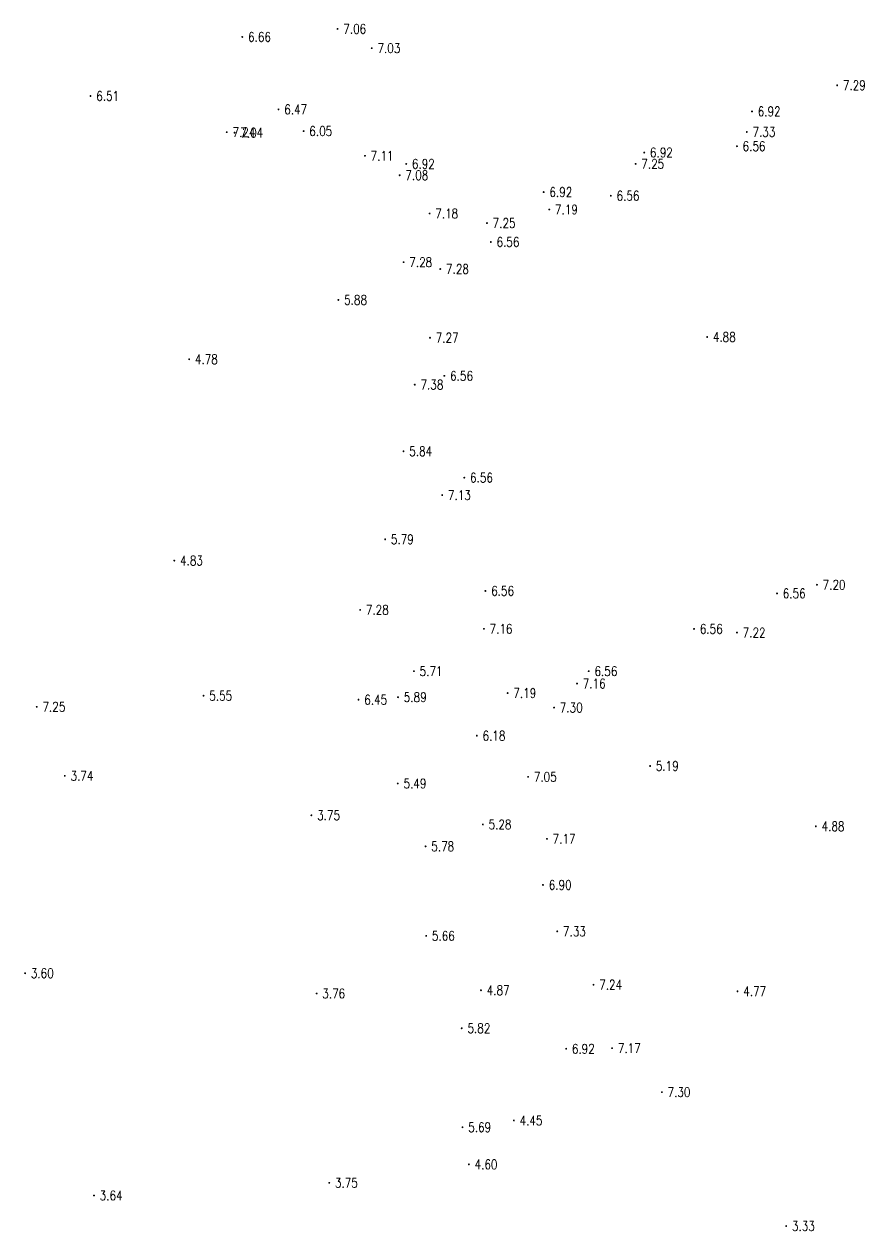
# Model space of a CAD drawing. Extents: x 476861 to 479475, y 2367369 to 2370541.
# Drawn here: x 478435.7 to 478523.1, y 2367578.8 to 2367705.3 of the extents above; entities that cross this region are included whole.
import ezdxf
from ezdxf.enums import TextEntityAlignment as Align

# ---------------------------------------------------------------- set-up
doc = ezdxf.new("R2010")
doc.units = 0
doc.header["$LTSCALE"] = 0.5
doc.layers.get('0').update_dxf_attribs({"linetype": 'CONTINUOUS'})
doc.layers.add('GCD', color=1, linetype='CONTINUOUS')
doc.styles.add('HZ', font='rs.shx', dxfattribs={"width": 0.8, "bigfont": 'hztxt.shx'})

# ---------------------------------------------------------------- blocks, each defined once
blk = doc.blocks.new('GC200')
at = {"linetype": 'Continuous', "const_width": 0.2, "flags": 128}
blk.add_lwpolyline([(-0.1, 0, 1), (0.1, 0, 1)], format="xyb", close=True, dxfattribs=at)

msp = doc.modelspace()

# ---------------------------------------------------------------- block references
at = {"layer": 'GCD', "linetype": 'Continuous'}
ref = msp.add_blockref('GC200', (478468.512, 2367704.787, 7.06), dxfattribs=dict(at, xscale=0.5, yscale=0.5, zscale=0.5))
ref.add_attrib('height', '7.06', dxfattribs={"linetype": 'Continuous', "height": 1, "style": 'HZ', "width": 0.8}).set_placement((478469.112, 2367704.787, 7.06), align=Align.MIDDLE_LEFT)
ref = msp.add_blockref('GC200', (478458.531, 2367703.941, 6.655), dxfattribs=dict(at, xscale=0.5, yscale=0.5, zscale=0.5))
ref.add_attrib('height', '6.66', dxfattribs={"linetype": 'Continuous', "height": 1, "style": 'HZ', "width": 0.8}).set_placement((478459.131, 2367703.941, 6.655), align=Align.MIDDLE_LEFT)
ref = msp.add_blockref('GC200', (478472.096, 2367702.769, 7.03), dxfattribs=dict(at, xscale=0.5, yscale=0.5, zscale=0.5))
ref.add_attrib('height', '7.03', dxfattribs={"linetype": 'Continuous', "height": 1, "style": 'HZ', "width": 0.8}).set_placement((478472.696, 2367702.769, 7.03), align=Align.MIDDLE_LEFT)
ref = msp.add_blockref('GC200', (478442.624, 2367697.752, 6.513), dxfattribs=dict(at, xscale=0.5, yscale=0.5, zscale=0.5))
ref.add_attrib('height', '6.51', dxfattribs={"linetype": 'Continuous', "height": 1, "style": 'HZ', "width": 0.8}).set_placement((478443.224, 2367697.752, 6.513), align=Align.MIDDLE_LEFT)
ref = msp.add_blockref('GC200', (478520.87, 2367698.876, 7.287), dxfattribs=dict(at, xscale=0.5, yscale=0.5, zscale=0.5))
ref.add_attrib('height', '7.29', dxfattribs={"linetype": 'Continuous', "height": 1, "style": 'HZ', "width": 0.8}).set_placement((478521.47, 2367698.876, 7.287), align=Align.MIDDLE_LEFT)
ref = msp.add_blockref('GC200', (478462.326, 2367696.347, 6.47), dxfattribs=dict(at, xscale=0.5, yscale=0.5, zscale=0.5))
ref.add_attrib('height', '6.47', dxfattribs={"linetype": 'Continuous', "height": 1, "style": 'HZ', "width": 0.8}).set_placement((478462.926, 2367696.347, 6.47), align=Align.MIDDLE_LEFT)
ref = msp.add_blockref('GC200', (478511.944, 2367696.141, 6.917), dxfattribs=dict(at, xscale=0.5, yscale=0.5, zscale=0.5))
ref.add_attrib('height', '6.92', dxfattribs={"linetype": 'Continuous', "height": 1, "style": 'HZ', "width": 0.8}).set_placement((478512.544, 2367696.141, 6.917), align=Align.MIDDLE_LEFT)
ref = msp.add_blockref('GC200', (478456.902, 2367693.958, 7.24), dxfattribs=dict(at, xscale=0.5, yscale=0.5, zscale=0.5))
ref.add_attrib('height', '7.24', dxfattribs={"linetype": 'Continuous', "height": 1, "style": 'HZ', "width": 0.8}).set_placement((478457.502, 2367693.958, 7.24), align=Align.MIDDLE_LEFT)
ref = msp.add_blockref('GC200', (478464.952, 2367694.075, 6.045), dxfattribs=dict(at, xscale=0.5, yscale=0.5, zscale=0.5))
ref.add_attrib('height', '6.05', dxfattribs={"linetype": 'Continuous', "height": 1, "style": 'HZ', "width": 0.8}).set_placement((478465.552, 2367694.075, 6.045), align=Align.MIDDLE_LEFT)
ref = msp.add_blockref('GC200', (478511.398, 2367693.986, 7.327), dxfattribs=dict(at, xscale=0.5, yscale=0.5, zscale=0.5))
ref.add_attrib('height', '7.33', dxfattribs={"linetype": 'Continuous', "height": 1, "style": 'HZ', "width": 0.8}).set_placement((478511.998, 2367693.986, 7.327), align=Align.MIDDLE_LEFT)
ref = msp.add_blockref('GC200', (478457.719, 2367693.908, 7.039), dxfattribs=dict(at, xscale=0.5, yscale=0.5, zscale=0.5))
ref.add_attrib('height', '7.04', dxfattribs={"linetype": 'Continuous', "height": 1, "style": 'HZ', "width": 0.8}).set_placement((478458.319, 2367693.908, 7.039), align=Align.MIDDLE_LEFT)
ref = msp.add_blockref('GC200', (478471.38, 2367691.486, 7.11), dxfattribs=dict(at, xscale=0.5, yscale=0.5, zscale=0.5))
ref.add_attrib('height', '7.11', dxfattribs={"linetype": 'Continuous', "height": 1, "style": 'HZ', "width": 0.8}).set_placement((478471.98, 2367691.486, 7.11), align=Align.MIDDLE_LEFT)
ref = msp.add_blockref('GC200', (478500.651, 2367691.825, 6.917), dxfattribs=dict(at, xscale=0.5, yscale=0.5, zscale=0.5))
ref.add_attrib('height', '6.92', dxfattribs={"linetype": 'Continuous', "height": 1, "style": 'HZ', "width": 0.8}).set_placement((478501.251, 2367691.825, 6.917), align=Align.MIDDLE_LEFT)
ref = msp.add_blockref('GC200', (478510.365, 2367692.488, 6.556), dxfattribs=dict(at, xscale=0.5, yscale=0.5, zscale=0.5))
ref.add_attrib('height', '6.56', dxfattribs={"linetype": 'Continuous', "height": 1, "style": 'HZ', "width": 0.8}).set_placement((478510.965, 2367692.488, 6.556), align=Align.MIDDLE_LEFT)
ref = msp.add_blockref('GC200', (478475.707, 2367690.634, 6.917), dxfattribs=dict(at, xscale=0.5, yscale=0.5, zscale=0.5))
ref.add_attrib('height', '6.92', dxfattribs={"linetype": 'Continuous', "height": 1, "style": 'HZ', "width": 0.8}).set_placement((478476.307, 2367690.634, 6.917), align=Align.MIDDLE_LEFT)
ref = msp.add_blockref('GC200', (478499.745, 2367690.637, 7.245), dxfattribs=dict(at, xscale=0.5, yscale=0.5, zscale=0.5))
ref.add_attrib('height', '7.25', dxfattribs={"linetype": 'Continuous', "height": 1, "style": 'HZ', "width": 0.8}).set_placement((478500.345, 2367690.637, 7.245), align=Align.MIDDLE_LEFT)
ref = msp.add_blockref('GC200', (478475.018, 2367689.448, 7.08), dxfattribs=dict(at, xscale=0.5, yscale=0.5, zscale=0.5))
ref.add_attrib('height', '7.08', dxfattribs={"linetype": 'Continuous', "height": 1, "style": 'HZ', "width": 0.8}).set_placement((478475.618, 2367689.448, 7.08), align=Align.MIDDLE_LEFT)
ref = msp.add_blockref('GC200', (478490.112, 2367687.686, 6.917), dxfattribs=dict(at, xscale=0.5, yscale=0.5, zscale=0.5))
ref.add_attrib('height', '6.92', dxfattribs={"linetype": 'Continuous', "height": 1, "style": 'HZ', "width": 0.8}).set_placement((478490.712, 2367687.686, 6.917), align=Align.MIDDLE_LEFT)
ref = msp.add_blockref('GC200', (478497.153, 2367687.299, 6.556), dxfattribs=dict(at, xscale=0.5, yscale=0.5, zscale=0.5))
ref.add_attrib('height', '6.56', dxfattribs={"linetype": 'Continuous', "height": 1, "style": 'HZ', "width": 0.8}).set_placement((478497.753, 2367687.299, 6.556), align=Align.MIDDLE_LEFT)
ref = msp.add_blockref('GC200', (478478.154, 2367685.439, 7.184), dxfattribs=dict(at, xscale=0.5, yscale=0.5, zscale=0.5))
ref.add_attrib('height', '7.18', dxfattribs={"linetype": 'Continuous', "height": 1, "style": 'HZ', "width": 0.8}).set_placement((478478.754, 2367685.439, 7.184), align=Align.MIDDLE_LEFT)
ref = msp.add_blockref('GC200', (478490.7, 2367685.852, 7.189), dxfattribs=dict(at, xscale=0.5, yscale=0.5, zscale=0.5))
ref.add_attrib('height', '7.19', dxfattribs={"linetype": 'Continuous', "height": 1, "style": 'HZ', "width": 0.8}).set_placement((478491.3, 2367685.852, 7.189), align=Align.MIDDLE_LEFT)
ref = msp.add_blockref('GC200', (478484.167, 2367684.434, 7.245), dxfattribs=dict(at, xscale=0.5, yscale=0.5, zscale=0.5))
ref.add_attrib('height', '7.25', dxfattribs={"linetype": 'Continuous', "height": 1, "style": 'HZ', "width": 0.8}).set_placement((478484.767, 2367684.434, 7.245), align=Align.MIDDLE_LEFT)
ref = msp.add_blockref('GC200', (478484.571, 2367682.449, 6.556), dxfattribs=dict(at, xscale=0.5, yscale=0.5, zscale=0.5))
ref.add_attrib('height', '6.56', dxfattribs={"linetype": 'Continuous', "height": 1, "style": 'HZ', "width": 0.8}).set_placement((478485.171, 2367682.449, 6.556), align=Align.MIDDLE_LEFT)
ref = msp.add_blockref('GC200', (478475.432, 2367680.332, 7.28), dxfattribs=dict(at, xscale=0.5, yscale=0.5, zscale=0.5))
ref.add_attrib('height', '7.28', dxfattribs={"linetype": 'Continuous', "height": 1, "style": 'HZ', "width": 0.8}).set_placement((478476.032, 2367680.332, 7.28), align=Align.MIDDLE_LEFT)
ref = msp.add_blockref('GC200', (478479.278, 2367679.619, 7.276), dxfattribs=dict(at, xscale=0.5, yscale=0.5, zscale=0.5))
ref.add_attrib('height', '7.28', dxfattribs={"linetype": 'Continuous', "height": 1, "style": 'HZ', "width": 0.8}).set_placement((478479.878, 2367679.619, 7.276), align=Align.MIDDLE_LEFT)
ref = msp.add_blockref('GC200', (478468.597, 2367676.375, 5.88), dxfattribs=dict(at, xscale=0.5, yscale=0.5, zscale=0.5))
ref.add_attrib('height', '5.88', dxfattribs={"linetype": 'Continuous', "height": 1, "style": 'HZ', "width": 0.8}).set_placement((478469.197, 2367676.375, 5.88), align=Align.MIDDLE_LEFT)
ref = msp.add_blockref('GC200', (478507.241, 2367672.491, 4.88), dxfattribs=dict(at, xscale=0.5, yscale=0.5, zscale=0.5))
ref.add_attrib('height', '4.88', dxfattribs={"linetype": 'Continuous', "height": 1, "style": 'HZ', "width": 0.8}).set_placement((478507.841, 2367672.491, 4.88), align=Align.MIDDLE_LEFT)
ref = msp.add_blockref('GC200', (478478.199, 2367672.414, 7.265), dxfattribs=dict(at, xscale=0.5, yscale=0.5, zscale=0.5))
ref.add_attrib('height', '7.27', dxfattribs={"linetype": 'Continuous', "height": 1, "style": 'HZ', "width": 0.8}).set_placement((478478.799, 2367672.414, 7.265), align=Align.MIDDLE_LEFT)
ref = msp.add_blockref('GC200', (478452.964, 2367670.16, 4.78), dxfattribs=dict(at, xscale=0.5, yscale=0.5, zscale=0.5))
ref.add_attrib('height', '4.78', dxfattribs={"linetype": 'Continuous', "height": 1, "style": 'HZ', "width": 0.8}).set_placement((478453.564, 2367670.16, 4.78), align=Align.MIDDLE_LEFT)
ref = msp.add_blockref('GC200', (478476.602, 2367667.493, 7.378), dxfattribs=dict(at, xscale=0.5, yscale=0.5, zscale=0.5))
ref.add_attrib('height', '7.38', dxfattribs={"linetype": 'Continuous', "height": 1, "style": 'HZ', "width": 0.8}).set_placement((478477.202, 2367667.493, 7.378), align=Align.MIDDLE_LEFT)
ref = msp.add_blockref('GC200', (478479.704, 2367668.415, 6.556), dxfattribs=dict(at, xscale=0.5, yscale=0.5, zscale=0.5))
ref.add_attrib('height', '6.56', dxfattribs={"linetype": 'Continuous', "height": 1, "style": 'HZ', "width": 0.8}).set_placement((478480.304, 2367668.415, 6.556), align=Align.MIDDLE_LEFT)
ref = msp.add_blockref('GC200', (478475.427, 2367660.514, 5.84), dxfattribs=dict(at, xscale=0.5, yscale=0.5, zscale=0.5))
ref.add_attrib('height', '5.84', dxfattribs={"linetype": 'Continuous', "height": 1, "style": 'HZ', "width": 0.8}).set_placement((478476.027, 2367660.514, 5.84), align=Align.MIDDLE_LEFT)
ref = msp.add_blockref('GC200', (478481.795, 2367657.746, 6.556), dxfattribs=dict(at, xscale=0.5, yscale=0.5, zscale=0.5))
ref.add_attrib('height', '6.56', dxfattribs={"linetype": 'Continuous', "height": 1, "style": 'HZ', "width": 0.8}).set_placement((478482.395, 2367657.746, 6.556), align=Align.MIDDLE_LEFT)
ref = msp.add_blockref('GC200', (478479.479, 2367655.917, 7.13), dxfattribs=dict(at, xscale=0.5, yscale=0.5, zscale=0.5))
ref.add_attrib('height', '7.13', dxfattribs={"linetype": 'Continuous', "height": 1, "style": 'HZ', "width": 0.8}).set_placement((478480.079, 2367655.917, 7.13), align=Align.MIDDLE_LEFT)
ref = msp.add_blockref('GC200', (478473.505, 2367651.281, 5.79), dxfattribs=dict(at, xscale=0.5, yscale=0.5, zscale=0.5))
ref.add_attrib('height', '5.79', dxfattribs={"linetype": 'Continuous', "height": 1, "style": 'HZ', "width": 0.8}).set_placement((478474.105, 2367651.281, 5.79), align=Align.MIDDLE_LEFT)
ref = msp.add_blockref('GC200', (478451.402, 2367649.049, 4.83), dxfattribs=dict(at, xscale=0.5, yscale=0.5, zscale=0.5))
ref.add_attrib('height', '4.83', dxfattribs={"linetype": 'Continuous', "height": 1, "style": 'HZ', "width": 0.8}).set_placement((478452.002, 2367649.049, 4.83), align=Align.MIDDLE_LEFT)
ref = msp.add_blockref('GC200', (478518.75, 2367646.518, 7.198), dxfattribs=dict(at, xscale=0.5, yscale=0.5, zscale=0.5))
ref.add_attrib('height', '7.20', dxfattribs={"linetype": 'Continuous', "height": 1, "style": 'HZ', "width": 0.8}).set_placement((478519.35, 2367646.518, 7.198), align=Align.MIDDLE_LEFT)
ref = msp.add_blockref('GC200', (478484.007, 2367645.875, 6.556), dxfattribs=dict(at, xscale=0.5, yscale=0.5, zscale=0.5))
ref.add_attrib('height', '6.56', dxfattribs={"linetype": 'Continuous', "height": 1, "style": 'HZ', "width": 0.8}).set_placement((478484.607, 2367645.875, 6.556), align=Align.MIDDLE_LEFT)
ref = msp.add_blockref('GC200', (478514.565, 2367645.618, 6.556), dxfattribs=dict(at, xscale=0.5, yscale=0.5, zscale=0.5))
ref.add_attrib('height', '6.56', dxfattribs={"linetype": 'Continuous', "height": 1, "style": 'HZ', "width": 0.8}).set_placement((478515.165, 2367645.618, 6.556), align=Align.MIDDLE_LEFT)
ref = msp.add_blockref('GC200', (478470.879, 2367643.888, 7.276), dxfattribs=dict(at, xscale=0.5, yscale=0.5, zscale=0.5))
ref.add_attrib('height', '7.28', dxfattribs={"linetype": 'Continuous', "height": 1, "style": 'HZ', "width": 0.8}).set_placement((478471.479, 2367643.888, 7.276), align=Align.MIDDLE_LEFT)
ref = msp.add_blockref('GC200', (478483.847, 2367641.902, 7.158), dxfattribs=dict(at, xscale=0.5, yscale=0.5, zscale=0.5))
ref.add_attrib('height', '7.16', dxfattribs={"linetype": 'Continuous', "height": 1, "style": 'HZ', "width": 0.8}).set_placement((478484.447, 2367641.902, 7.158), align=Align.MIDDLE_LEFT)
ref = msp.add_blockref('GC200', (478505.871, 2367641.89, 6.556), dxfattribs=dict(at, xscale=0.5, yscale=0.5, zscale=0.5))
ref.add_attrib('height', '6.56', dxfattribs={"linetype": 'Continuous', "height": 1, "style": 'HZ', "width": 0.8}).set_placement((478506.471, 2367641.89, 6.556), align=Align.MIDDLE_LEFT)
ref = msp.add_blockref('GC200', (478510.37, 2367641.507, 7.22), dxfattribs=dict(at, xscale=0.5, yscale=0.5, zscale=0.5))
ref.add_attrib('height', '7.22', dxfattribs={"linetype": 'Continuous', "height": 1, "style": 'HZ', "width": 0.8}).set_placement((478510.97, 2367641.507, 7.22), align=Align.MIDDLE_LEFT)
ref = msp.add_blockref('GC200', (478476.513, 2367637.459, 5.705), dxfattribs=dict(at, xscale=0.5, yscale=0.5, zscale=0.5))
ref.add_attrib('height', '5.71', dxfattribs={"linetype": 'Continuous', "height": 1, "style": 'HZ', "width": 0.8}).set_placement((478477.113, 2367637.459, 5.705), align=Align.MIDDLE_LEFT)
ref = msp.add_blockref('GC200', (478494.832, 2367637.458, 6.556), dxfattribs=dict(at, xscale=0.5, yscale=0.5, zscale=0.5))
ref.add_attrib('height', '6.56', dxfattribs={"linetype": 'Continuous', "height": 1, "style": 'HZ', "width": 0.8}).set_placement((478495.432, 2367637.458, 6.556), align=Align.MIDDLE_LEFT)
ref = msp.add_blockref('GC200', (478493.606, 2367636.158, 7.155), dxfattribs=dict(at, xscale=0.5, yscale=0.5, zscale=0.5))
ref.add_attrib('height', '7.16', dxfattribs={"linetype": 'Continuous', "height": 1, "style": 'HZ', "width": 0.8}).set_placement((478494.206, 2367636.158, 7.155), align=Align.MIDDLE_LEFT)
ref = msp.add_blockref('GC200', (478454.468, 2367634.887, 5.55), dxfattribs=dict(at, xscale=0.5, yscale=0.5, zscale=0.5))
ref.add_attrib('height', '5.55', dxfattribs={"linetype": 'Continuous', "height": 1, "style": 'HZ', "width": 0.8}).set_placement((478455.068, 2367634.887, 5.55), align=Align.MIDDLE_LEFT)
ref = msp.add_blockref('GC200', (478474.848, 2367634.731, 5.89), dxfattribs=dict(at, xscale=0.5, yscale=0.5, zscale=0.5))
ref.add_attrib('height', '5.89', dxfattribs={"linetype": 'Continuous', "height": 1, "style": 'HZ', "width": 0.8}).set_placement((478475.448, 2367634.731, 5.89), align=Align.MIDDLE_LEFT)
ref = msp.add_blockref('GC200', (478486.336, 2367635.168, 7.189), dxfattribs=dict(at, xscale=0.5, yscale=0.5, zscale=0.5))
ref.add_attrib('height', '7.19', dxfattribs={"linetype": 'Continuous', "height": 1, "style": 'HZ', "width": 0.8}).set_placement((478486.936, 2367635.168, 7.189), align=Align.MIDDLE_LEFT)
ref = msp.add_blockref('GC200', (478436.987, 2367633.727, 7.249), dxfattribs=dict(at, xscale=0.5, yscale=0.5, zscale=0.5))
ref.add_attrib('height', '7.25', dxfattribs={"linetype": 'Continuous', "height": 1, "style": 'HZ', "width": 0.8}).set_placement((478437.587, 2367633.727, 7.249), align=Align.MIDDLE_LEFT)
ref = msp.add_blockref('GC200', (478470.71, 2367634.471, 6.454), dxfattribs=dict(at, xscale=0.5, yscale=0.5, zscale=0.5))
ref.add_attrib('height', '6.45', dxfattribs={"linetype": 'Continuous', "height": 1, "style": 'HZ', "width": 0.8}).set_placement((478471.31, 2367634.471, 6.454), align=Align.MIDDLE_LEFT)
ref = msp.add_blockref('GC200', (478491.198, 2367633.641, 7.296), dxfattribs=dict(at, xscale=0.5, yscale=0.5, zscale=0.5))
ref.add_attrib('height', '7.30', dxfattribs={"linetype": 'Continuous', "height": 1, "style": 'HZ', "width": 0.8}).set_placement((478491.798, 2367633.641, 7.296), align=Align.MIDDLE_LEFT)
ref = msp.add_blockref('GC200', (478483.106, 2367630.696, 6.18), dxfattribs=dict(at, xscale=0.5, yscale=0.5, zscale=0.5))
ref.add_attrib('height', '6.18', dxfattribs={"linetype": 'Continuous', "height": 1, "style": 'HZ', "width": 0.8}).set_placement((478483.706, 2367630.696, 6.18), align=Align.MIDDLE_LEFT)
ref = msp.add_blockref('GC200', (478501.263, 2367627.521, 5.19), dxfattribs=dict(at, xscale=0.5, yscale=0.5, zscale=0.5))
ref.add_attrib('height', '5.19', dxfattribs={"linetype": 'Continuous', "height": 1, "style": 'HZ', "width": 0.8}).set_placement((478501.863, 2367627.521, 5.19), align=Align.MIDDLE_LEFT)
ref = msp.add_blockref('GC200', (478439.926, 2367626.493, 3.74), dxfattribs=dict(at, xscale=0.5, yscale=0.5, zscale=0.5))
ref.add_attrib('height', '3.74', dxfattribs={"linetype": 'Continuous', "height": 1, "style": 'HZ', "width": 0.8}).set_placement((478440.526, 2367626.493, 3.74), align=Align.MIDDLE_LEFT)
ref = msp.add_blockref('GC200', (478474.823, 2367625.688, 5.49), dxfattribs=dict(at, xscale=0.5, yscale=0.5, zscale=0.5))
ref.add_attrib('height', '5.49', dxfattribs={"linetype": 'Continuous', "height": 1, "style": 'HZ', "width": 0.8}).set_placement((478475.423, 2367625.688, 5.49), align=Align.MIDDLE_LEFT)
ref = msp.add_blockref('GC200', (478488.483, 2367626.388, 7.051), dxfattribs=dict(at, xscale=0.5, yscale=0.5, zscale=0.5))
ref.add_attrib('height', '7.05', dxfattribs={"linetype": 'Continuous', "height": 1, "style": 'HZ', "width": 0.8}).set_placement((478489.083, 2367626.388, 7.051), align=Align.MIDDLE_LEFT)
ref = msp.add_blockref('GC200', (478465.768, 2367622.355, 3.75), dxfattribs=dict(at, xscale=0.5, yscale=0.5, zscale=0.5))
ref.add_attrib('height', '3.75', dxfattribs={"linetype": 'Continuous', "height": 1, "style": 'HZ', "width": 0.8}).set_placement((478466.368, 2367622.355, 3.75), align=Align.MIDDLE_LEFT)
ref = msp.add_blockref('GC200', (478483.739, 2367621.393, 5.28), dxfattribs=dict(at, xscale=0.5, yscale=0.5, zscale=0.5))
ref.add_attrib('height', '5.28', dxfattribs={"linetype": 'Continuous', "height": 1, "style": 'HZ', "width": 0.8}).set_placement((478484.339, 2367621.393, 5.28), align=Align.MIDDLE_LEFT)
ref = msp.add_blockref('GC200', (478518.639, 2367621.199, 4.88), dxfattribs=dict(at, xscale=0.5, yscale=0.5, zscale=0.5))
ref.add_attrib('height', '4.88', dxfattribs={"linetype": 'Continuous', "height": 1, "style": 'HZ', "width": 0.8}).set_placement((478519.239, 2367621.199, 4.88), align=Align.MIDDLE_LEFT)
ref = msp.add_blockref('GC200', (478490.455, 2367619.882, 7.17), dxfattribs=dict(at, xscale=0.5, yscale=0.5, zscale=0.5))
ref.add_attrib('height', '7.17', dxfattribs={"linetype": 'Continuous', "height": 1, "style": 'HZ', "width": 0.8}).set_placement((478491.055, 2367619.882, 7.17), align=Align.MIDDLE_LEFT)
ref = msp.add_blockref('GC200', (478477.739, 2367619.099, 5.78), dxfattribs=dict(at, xscale=0.5, yscale=0.5, zscale=0.5))
ref.add_attrib('height', '5.78', dxfattribs={"linetype": 'Continuous', "height": 1, "style": 'HZ', "width": 0.8}).set_placement((478478.339, 2367619.099, 5.78), align=Align.MIDDLE_LEFT)
ref = msp.add_blockref('GC200', (478490.041, 2367615.051, 6.898), dxfattribs=dict(at, xscale=0.5, yscale=0.5, zscale=0.5))
ref.add_attrib('height', '6.90', dxfattribs={"linetype": 'Continuous', "height": 1, "style": 'HZ', "width": 0.8}).set_placement((478490.641, 2367615.051, 6.898), align=Align.MIDDLE_LEFT)
ref = msp.add_blockref('GC200', (478477.799, 2367609.717, 5.66), dxfattribs=dict(at, xscale=0.5, yscale=0.5, zscale=0.5))
ref.add_attrib('height', '5.66', dxfattribs={"linetype": 'Continuous', "height": 1, "style": 'HZ', "width": 0.8}).set_placement((478478.399, 2367609.717, 5.66), align=Align.MIDDLE_LEFT)
ref = msp.add_blockref('GC200', (478491.533, 2367610.185, 7.326), dxfattribs=dict(at, xscale=0.5, yscale=0.5, zscale=0.5))
ref.add_attrib('height', '7.33', dxfattribs={"linetype": 'Continuous', "height": 1, "style": 'HZ', "width": 0.8}).set_placement((478492.133, 2367610.185, 7.326), align=Align.MIDDLE_LEFT)
ref = msp.add_blockref('GC200', (478435.766, 2367605.798, 3.6), dxfattribs=dict(at, xscale=0.5, yscale=0.5, zscale=0.5))
ref.add_attrib('height', '3.60', dxfattribs={"linetype": 'Continuous', "height": 1, "style": 'HZ', "width": 0.8}).set_placement((478436.366, 2367605.798, 3.6), align=Align.MIDDLE_LEFT)
ref = msp.add_blockref('GC200', (478495.333, 2367604.591, 7.24), dxfattribs=dict(at, xscale=0.5, yscale=0.5, zscale=0.5))
ref.add_attrib('height', '7.24', dxfattribs={"linetype": 'Continuous', "height": 1, "style": 'HZ', "width": 0.8}).set_placement((478495.933, 2367604.591, 7.24), align=Align.MIDDLE_LEFT)
ref = msp.add_blockref('GC200', (478466.316, 2367603.672, 3.76), dxfattribs=dict(at, xscale=0.5, yscale=0.5, zscale=0.5))
ref.add_attrib('height', '3.76', dxfattribs={"linetype": 'Continuous', "height": 1, "style": 'HZ', "width": 0.8}).set_placement((478466.916, 2367603.672, 3.76), align=Align.MIDDLE_LEFT)
ref = msp.add_blockref('GC200', (478483.541, 2367604.014, 4.87), dxfattribs=dict(at, xscale=0.5, yscale=0.5, zscale=0.5))
ref.add_attrib('height', '4.87', dxfattribs={"linetype": 'Continuous', "height": 1, "style": 'HZ', "width": 0.8}).set_placement((478484.141, 2367604.014, 4.87), align=Align.MIDDLE_LEFT)
ref = msp.add_blockref('GC200', (478510.43, 2367603.901, 4.77), dxfattribs=dict(at, xscale=0.5, yscale=0.5, zscale=0.5))
ref.add_attrib('height', '4.77', dxfattribs={"linetype": 'Continuous', "height": 1, "style": 'HZ', "width": 0.8}).set_placement((478511.03, 2367603.901, 4.77), align=Align.MIDDLE_LEFT)
ref = msp.add_blockref('GC200', (478481.525, 2367600.031, 5.818), dxfattribs=dict(at, xscale=0.5, yscale=0.5, zscale=0.5))
ref.add_attrib('height', '5.82', dxfattribs={"linetype": 'Continuous', "height": 1, "style": 'HZ', "width": 0.8}).set_placement((478482.125, 2367600.031, 5.818), align=Align.MIDDLE_LEFT)
ref = msp.add_blockref('GC200', (478492.466, 2367597.88, 6.919), dxfattribs=dict(at, xscale=0.5, yscale=0.5, zscale=0.5))
ref.add_attrib('height', '6.92', dxfattribs={"linetype": 'Continuous', "height": 1, "style": 'HZ', "width": 0.8}).set_placement((478493.066, 2367597.88, 6.919), align=Align.MIDDLE_LEFT)
ref = msp.add_blockref('GC200', (478497.285, 2367597.944, 7.174), dxfattribs=dict(at, xscale=0.5, yscale=0.5, zscale=0.5))
ref.add_attrib('height', '7.17', dxfattribs={"linetype": 'Continuous', "height": 1, "style": 'HZ', "width": 0.8}).set_placement((478497.885, 2367597.944, 7.174), align=Align.MIDDLE_LEFT)
ref = msp.add_blockref('GC200', (478502.499, 2367593.333, 7.299), dxfattribs=dict(at, xscale=0.5, yscale=0.5, zscale=0.5))
ref.add_attrib('height', '7.30', dxfattribs={"linetype": 'Continuous', "height": 1, "style": 'HZ', "width": 0.8}).set_placement((478503.099, 2367593.333, 7.299), align=Align.MIDDLE_LEFT)
ref = msp.add_blockref('GC200', (478486.987, 2367590.364, 4.451), dxfattribs=dict(at, xscale=0.5, yscale=0.5, zscale=0.5))
ref.add_attrib('height', '4.45', dxfattribs={"linetype": 'Continuous', "height": 1, "style": 'HZ', "width": 0.8}).set_placement((478487.587, 2367590.364, 4.451), align=Align.MIDDLE_LEFT)
ref = msp.add_blockref('GC200', (478481.606, 2367589.653, 5.693), dxfattribs=dict(at, xscale=0.5, yscale=0.5, zscale=0.5))
ref.add_attrib('height', '5.69', dxfattribs={"linetype": 'Continuous', "height": 1, "style": 'HZ', "width": 0.8}).set_placement((478482.206, 2367589.653, 5.693), align=Align.MIDDLE_LEFT)
ref = msp.add_blockref('GC200', (478482.275, 2367585.761, 4.599), dxfattribs=dict(at, xscale=0.5, yscale=0.5, zscale=0.5))
ref.add_attrib('height', '4.60', dxfattribs={"linetype": 'Continuous', "height": 1, "style": 'HZ', "width": 0.8}).set_placement((478482.875, 2367585.761, 4.599), align=Align.MIDDLE_LEFT)
ref = msp.add_blockref('GC200', (478467.639, 2367583.832, 3.75), dxfattribs=dict(at, xscale=0.5, yscale=0.5, zscale=0.5))
ref.add_attrib('height', '3.75', dxfattribs={"linetype": 'Continuous', "height": 1, "style": 'HZ', "width": 0.8}).set_placement((478468.239, 2367583.832, 3.75), align=Align.MIDDLE_LEFT)
ref = msp.add_blockref('GC200', (478442.983, 2367582.504, 3.64), dxfattribs=dict(at, xscale=0.5, yscale=0.5, zscale=0.5))
ref.add_attrib('height', '3.64', dxfattribs={"linetype": 'Continuous', "height": 1, "style": 'HZ', "width": 0.8}).set_placement((478443.583, 2367582.504, 3.64), align=Align.MIDDLE_LEFT)
ref = msp.add_blockref('GC200', (478515.529, 2367579.293, 3.33), dxfattribs=dict(at, xscale=0.5, yscale=0.5, zscale=0.5))
ref.add_attrib('height', '3.33', dxfattribs={"linetype": 'Continuous', "height": 1, "style": 'HZ', "width": 0.8}).set_placement((478516.129, 2367579.293, 3.33), align=Align.MIDDLE_LEFT)

doc.saveas('drawing.dxf')
